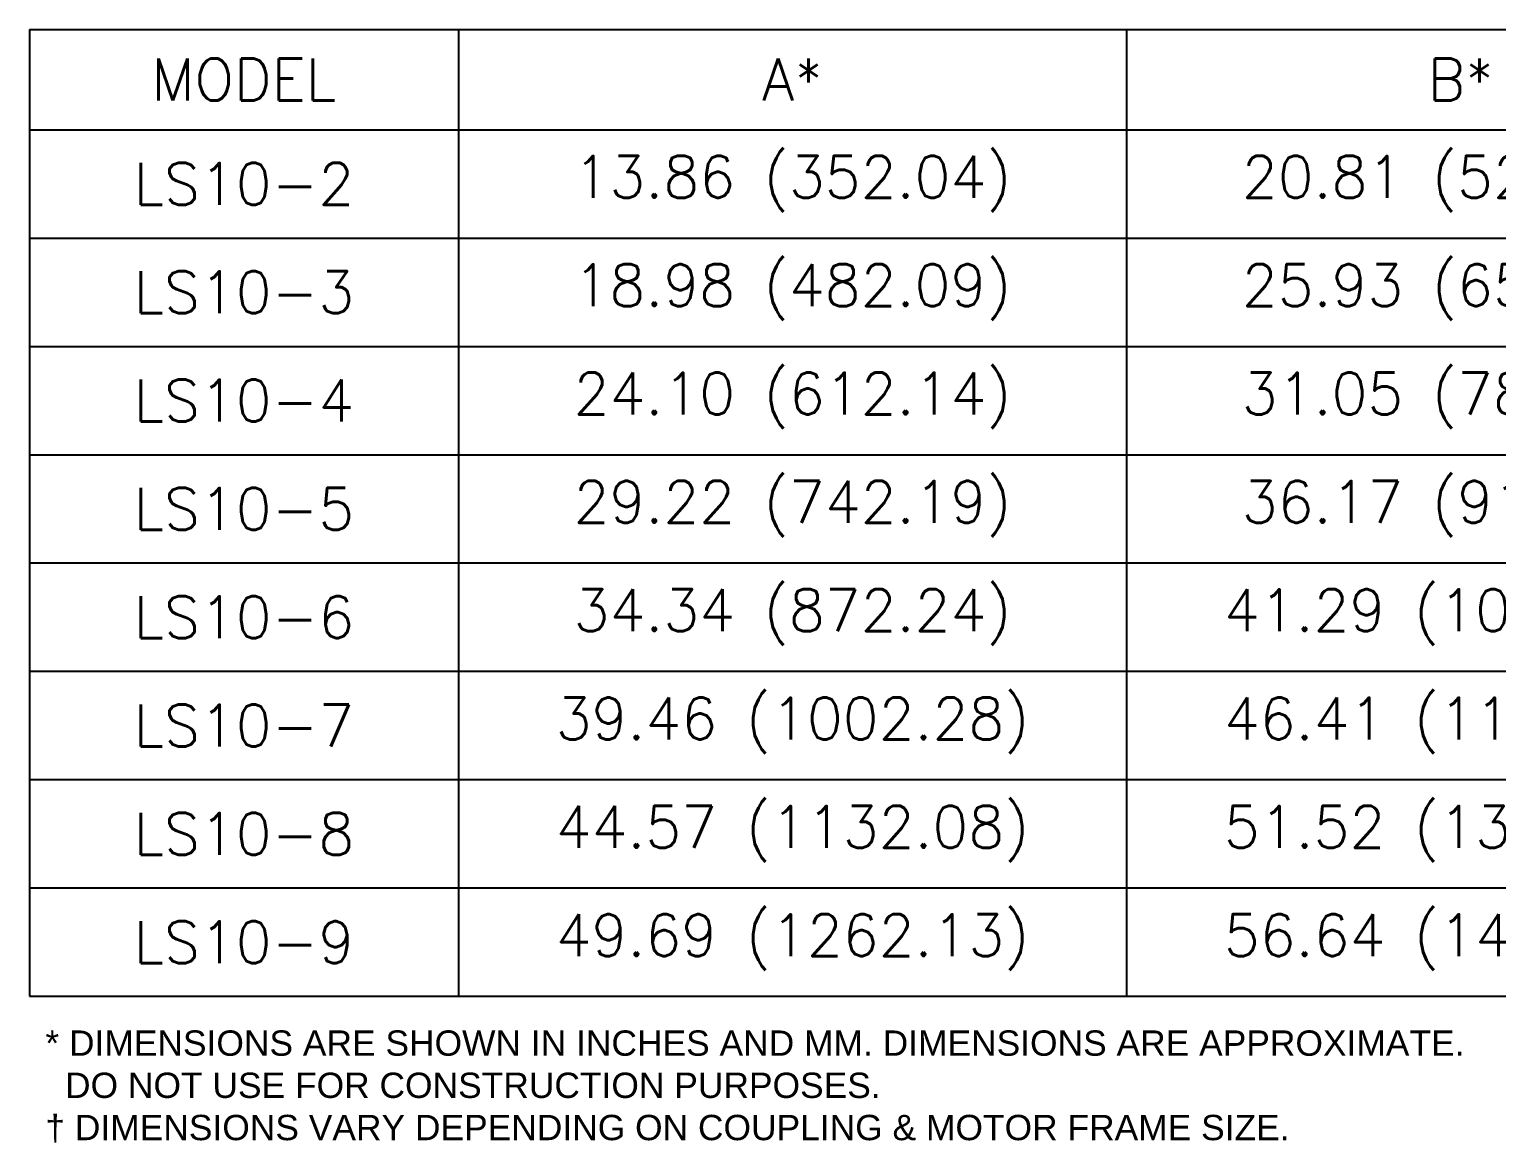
# Model space of a CAD drawing. Header units: inches. Extents: x -403 to 7, y 1 to 290.
# Drawn here: x -183.1 to -113, y 145 to 198.1 of the extents above; entities that cross this region are included whole.
import ezdxf

# ---------------------------------------------------------------- set-up
doc = ezdxf.new("R2010")
doc.units = ezdxf.units.IN
doc.header["$MEASUREMENT"] = 0
doc.layers.add('Title Block', color=7, linetype='Continuous')
doc.styles.add('Roman', font='romans')
doc.styles.get("Standard").update_dxf_attribs({"font": 'arial.ttf'})

# ---------------------------------------------------------------- blocks, each defined once
blk = doc.blocks.new('*T154')
at = {"layer": 'Title Block', "color": 0, "linetype": 'ByBlock', "lineweight": -2, "transparency": 16777216}
for p, q in [((0, 0), (136.193, 0)), ((0, 0), (0, -46.184)), ((20.492, 0), (20.492, -46.184)), ((52.41, 0), (52.41, -46.184)), ((84.327, 0), (84.327, -46.184)), ((111.252, 0), (111.252, -46.184)), ((136.193, 0), (136.193, -46.184)), ((0, -4.793), (136.193, -4.793)), ((0, -9.967), (136.193, -9.967)), ((0, -15.141), (136.193, -15.141)), ((0, -20.315), (136.193, -20.315)), ((0, -25.488), (136.193, -25.488)), ((0, -30.662), (136.193, -30.662)), ((0, -35.836), (136.193, -35.836)), ((0, -41.01), (136.193, -41.01)), ((0, -46.184), (136.193, -46.184))]:
    blk.add_line(p, q, dxfattribs=at)
at = {"layer": 'Title Block', "color": 0, "lineweight": 15, "transparency": 16777216, "char_height": 2, "attachment_point": 5, "style": 'Roman'}
for s, insert, width in [('MODEL', (10.246, -2.396), 18.36616), ('A*', (36.451, -2.396), 29.79113), ('B*', (68.368, -2.396), 29.79113), ('F{\\fArial|b0|i0|c0|p34;†}', (97.79, -2.396), 24.79864), ('L{\\fArial|b0|i0|c0|p34;†}', (123.722, -2.396), 22.81461), ('13.86 (352.04)', (36.451, -7.38), 29.79113), ('20.81 (528.57)', (68.368, -7.38), 29.79113), ('49 (1245)', (97.79, -7.38), 24.79864), ('73 (1854)', (123.722, -7.38), 23.87774), ('LS10-2', (10.246, -7.38), 18.36616), ('18.98 (482.09)', (36.451, -12.554), 29.79113), ('25.93 (658.62)', (68.368, -12.554), 29.79113), ('62 (1575)', (97.79, -12.554), 25.86176), ('86 (2184)', (123.722, -12.554), 23.87774), ('LS10-3', (10.246, -12.554), 18.36616), ('24.10 (612.14)', (36.451, -17.728), 29.79113), ('31.05 (788.67)', (68.368, -17.728), 29.79113), ('62 (1575)', (97.79, -17.728), 25.86176), ('86 (2184)', (123.722, -17.728), 23.87774), ('LS10-4', (10.246, -17.728), 18.36616), ('29.22 (742.19)', (36.451, -22.901), 29.79113), ('36.17 (918.72)', (68.368, -22.901), 29.79113), ('62 (1575)', (97.79, -22.901), 25.86176), ('86 (2184)', (123.722, -22.901), 23.87774), ('LS10-5', (10.246, -22.901), 18.36616), ('34.34 (872.24)', (36.451, -28.075), 29.79113), ('41.29 (1048.77)', (68.368, -28.075), 29.79113), ('76 (1930)', (97.79, -28.075), 25.86176), ('100 (2540)', (123.722, -28.075), 23.87774), ('LS10-6', (10.246, -28.075), 18.36616), ('39.46 (1002.28)', (36.451, -33.249), 29.79113), ('46.41 (1178.81)', (68.368, -33.249), 29.79113), ('89 (2261)', (97.79, -33.249), 25.86176), ('113 (2870)', (123.722, -33.249), 23.87774), ('LS10-7', (10.246, -33.249), 18.36616), ('44.57 (1132.08)', (36.451, -38.423), 29.79113), ('51.52 (1308.61)', (68.368, -38.423), 29.79113), ('89 (2261)', (97.79, -38.423), 25.86176), ('113 (2870)', (123.722, -38.423), 23.87774), ('LS10-8', (10.246, -38.423), 18.36616), ('49.69 (1262.13)', (36.451, -43.597), 29.79113), ('56.64 (1438.66)', (68.368, -43.597), 29.79113), ('89 (2261)', (97.79, -43.597), 25.86176), ('113 (2870)', (123.722, -43.597), 23.87774), ('LS10-9', (10.246, -43.597), 18.36616)]:
    blk.add_mtext(s, dxfattribs=dict(at, insert=insert, width=width))

msp = doc.modelspace()

# ---------------------------------------------------------------- block references
msp.add_blockref('*T154', (-183.103, 198.135))

# ---------------------------------------------------------------- texts
at = {"lineweight": 15, "insert": (-182.337, 150.321), "char_height": 1.2096, "attachment_point": 1}
msp.add_mtext_dynamic_manual_height_columns('* DIMENSIONS ARE SHOWN IN INCHES AND MM. DIMENSIONS ARE APPROXIMATE.\\P  DO NOT USE FOR CONSTRUCTION PURPOSES.\\P† DIMENSIONS VARY DEPENDING ON COUPLING & MOTOR FRAME SIZE.', width=71.91042, gutter_width=1, heights=[0], dxfattribs=at)

doc.saveas('drawing.dxf')
